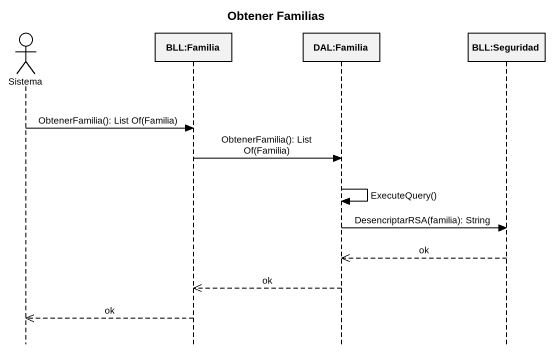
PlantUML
@startuml
title Obtener Familias
hide footbox
actor Sistema
participant "BLL:Familia" as BLL_Familia
participant "DAL:Familia" as DAL_Familia
participant "BLL:Seguridad" as BLL_Seguridad

Sistema -> BLL_Familia : ObtenerFamilia(): List Of(Familia)
BLL_Familia -> DAL_Familia : ObtenerFamilia(): List Of(Familia)
DAL_Familia -> DAL_Familia : ExecuteQuery()
DAL_Familia -> BLL_Seguridad : DesencriptarRSA(familia): String
BLL_Seguridad -->> DAL_Familia : ok
DAL_Familia -->> BLL_Familia : ok
BLL_Familia -->> Sistema : ok
@enduml
